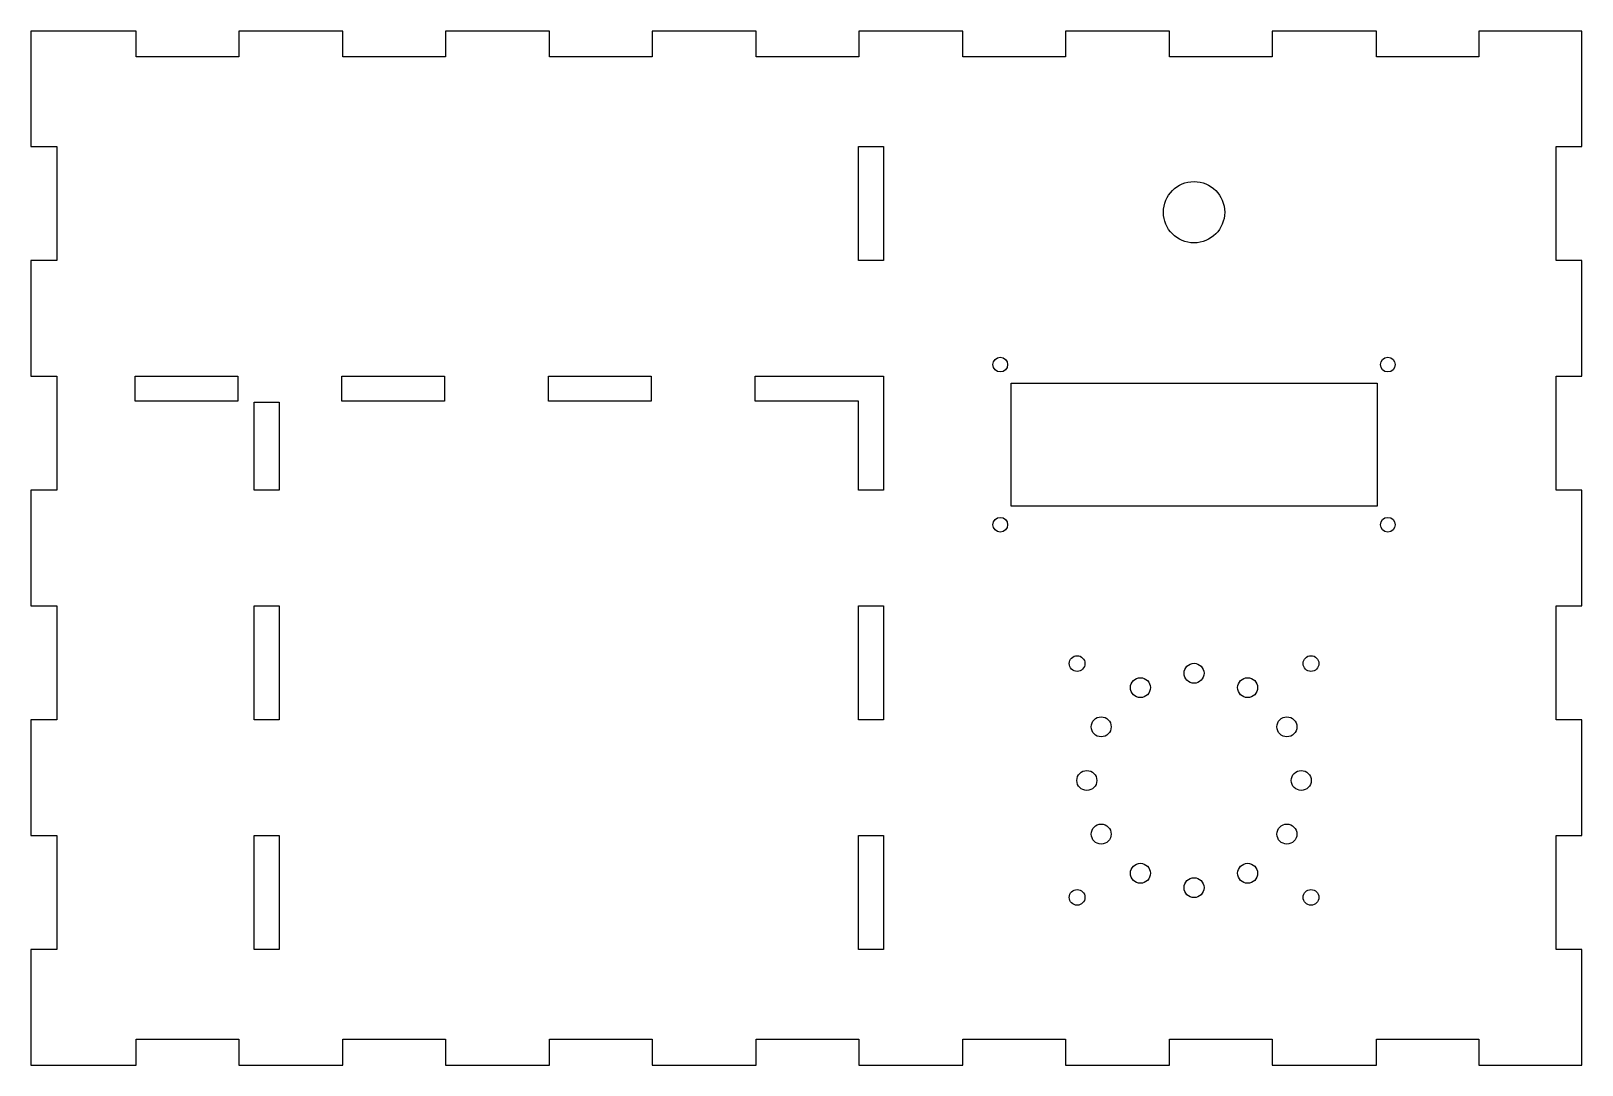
# Model space of a CAD drawing. Header units: millimetres. Extents: x 0 to 300, y 0 to 200.
import ezdxf

# ---------------------------------------------------------------- set-up
doc = ezdxf.new("R2010")
doc.units = ezdxf.units.MM
doc.layers.add('CUTOUTS', color=1, linetype='CONTINUOUS')
doc.layers.add('PERIMETER', color=5, linetype='CONTINUOUS')

msp = doc.modelspace()

# ---------------------------------------------------------------- linework, layer by layer
at = {"layer": 'CUTOUTS'}
for points in [[(160.07, 177.7), (164.93, 177.7), (164.93, 155.63), (160.07, 155.63)], [(20.08, 128.41), (20.08, 133.26), (39.93, 133.26), (39.93, 128.41)], [(79.93, 133.26), (79.93, 128.41), (60.08, 128.41), (60.08, 133.26)], [(100.08, 133.26), (119.93, 133.26), (119.93, 128.41), (100.08, 128.41)], [(140.08, 133.26), (164.93, 133.26), (164.93, 111.19), (160.07, 111.19), (160.07, 128.41), (140.08, 128.41)], [(260.43, 131.92), (260.43, 108.07), (189.58, 108.07), (189.58, 131.92)], [(47.93, 128.26), (47.93, 111.19), (43.08, 111.19), (43.08, 128.26)], [(47.93, 88.81), (47.93, 66.74), (43.08, 66.74), (43.08, 88.81)], [(160.07, 88.81), (164.93, 88.81), (164.93, 66.74), (160.07, 66.74)], [(43.08, 44.37), (47.93, 44.37), (47.93, 22.3), (43.08, 22.3)], [(160.07, 44.37), (164.93, 44.37), (164.93, 22.3), (160.07, 22.3)]]:
    msp.add_lwpolyline(points, close=True, dxfattribs=at)
for centre, radius in [((225, 165), 5.93), ((187.5, 135.5), 1.42), ((262.5, 135.5), 1.42), ((187.5, 104.5), 1.42), ((262.5, 104.5), 1.42), ((202.37, 77.63), 1.52), ((247.63, 77.63), 1.52), ((225, 75.75), 1.93), ((214.62, 72.97), 1.93), ((235.37, 72.97), 1.93), ((207.03, 65.38), 1.93), ((242.97, 65.38), 1.93), ((204.25, 55), 1.93), ((245.75, 55), 1.93), ((207.03, 44.62), 1.93), ((242.97, 44.62), 1.93), ((214.62, 37.03), 1.93), ((225, 34.25), 1.93), ((235.37, 37.03), 1.93), ((202.37, 32.37), 1.52), ((247.63, 32.37), 1.52)]:
    msp.add_circle(centre, radius, dxfattribs=at)
at = {"layer": 'PERIMETER'}
msp.add_lwpolyline([(40.13, 4.92), (40.13, -0.08), (60.28, -0.08), (60.28, 4.92), (80.13, 4.92), (80.13, -0.08), (100.28, -0.08), (100.28, 4.92), (120.13, 4.92), (120.13, -0.08), (140.28, -0.08), (140.28, 4.92), (160.13, 4.92), (160.13, -0.08), (180.28, -0.08), (180.28, 4.92), (200.13, 4.92), (200.13, -0.08), (220.28, -0.08), (220.28, 4.92), (240.13, 4.92), (240.13, -0.08), (260.28, -0.08), (260.28, 4.92), (280.13, 4.92), (280.13, -0.08), (300.07, -0.08), (300.07, 22.3), (295.07, 22.3), (295.07, 44.37), (300.07, 44.37), (300.07, 66.74), (295.07, 66.74), (295.07, 88.81), (300.07, 88.81), (300.07, 111.19), (295.07, 111.19), (295.07, 133.26), (300.07, 133.26), (300.07, 155.63), (295.07, 155.63), (295.07, 177.7), (300.07, 177.7), (300.07, 200.07), (280.13, 200.07), (280.13, 195.07), (260.28, 195.07), (260.28, 200.07), (240.13, 200.07), (240.13, 195.07), (220.28, 195.07), (220.28, 200.07), (200.13, 200.07), (200.13, 195.07), (180.28, 195.07), (180.28, 200.07), (160.13, 200.07), (160.13, 195.07), (140.28, 195.07), (140.28, 200.07), (120.13, 200.07), (120.13, 195.07), (100.28, 195.07), (100.28, 200.07), (80.13, 200.07), (80.13, 195.07), (60.28, 195.07), (60.28, 200.07), (40.13, 200.07), (40.13, 195.07), (20.28, 195.07), (20.28, 200.07), (-0.08, 200.07), (-0.08, 177.7), (4.92, 177.7), (4.92, 155.63), (-0.08, 155.63), (-0.08, 133.26), (4.92, 133.26), (4.92, 111.19), (-0.08, 111.19), (-0.08, 88.81), (4.92, 88.81), (4.92, 66.74), (-0.08, 66.74), (-0.08, 44.37), (4.92, 44.37), (4.92, 22.3), (-0.08, 22.3), (-0.08, -0.08), (20.28, -0.08), (20.28, 4.92)], close=True, dxfattribs=at)

doc.saveas('drawing.dxf')
